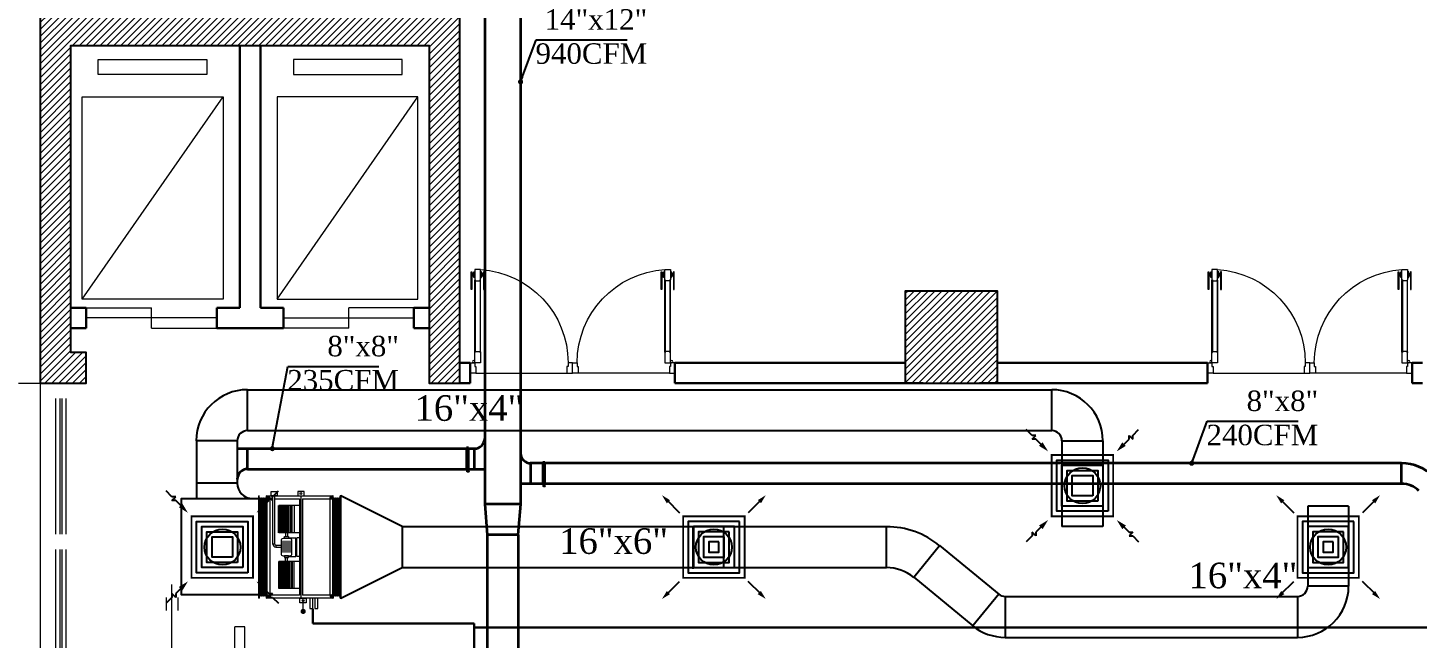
# Model space of a CAD drawing. Extents: x 847 to 949, y 444 to 823.
# Drawn here: x 857.43 to 871, y 803.69 to 809.66 of the extents above; entities that cross this region are included whole.
import ezdxf

# ---------------------------------------------------------------- set-up
doc = ezdxf.new("R2010")
doc.units = 0
doc.header["$MEASUREMENT"] = 0
doc.linetypes.add('CENTERX2', pattern=[4, 2.5, -0.5, 0.5, -0.5])
doc.linetypes.add('DASHDOT', pattern=[25.4, 12.7, -6.35, 0, -6.35])
doc.layers.get('0').update_dxf_attribs({"linetype": 'CONTINUOUS', "lineweight": 30})
for name, color, linetype in [('01_AC-EQUIP', 206, 'CONTINUOUS'), ('03_AC-S.DUCT', 5, 'CONTINUOUS'), ('04_AC-R.DUCT', 6, 'CONTINUOUS'), ('12-AC-FL.CONN.', 2, 'CONTINUOUS'), ('A.C.VOLUM DAMPER', 2, 'CONTINUOUS'), ('M-DIFUSER', 195, 'CONTINUOUS'), ('M-DUCT-RA', 30, 'CONTINUOUS'), ('M-DUCT-SA', 5, 'CONTINUOUS'), ('M-EQBMNT', 21, 'CONTINUOUS')]:
    doc.layers.add(name, color=color, linetype=linetype)
for name, color, linetype, lineweight in [('04-AC_F.A.DUCT', 4, 'CONTINUOUS', 35), ('AC-TEXT', 15, 'CONTINUOUS', 30), ('AC.REF(S). PIPING', 3, 'CONTINUOUS', 30), ('axis', 1, 'CENTERX2', 5), ('Column', 6, 'CONTINUOUS', 25), ('DOOR', 30, 'CONTINUOUS', 9), ('Elevation', 150, 'CONTINUOUS', 18), ('hatch', 252, 'CONTINUOUS', 9), ('PLAN-ELEV', 2, 'CONTINUOUS', 5), ('PLAN-HAND', 30, 'CONTINUOUS', 5), ('Wall', 5, 'CONTINUOUS', 30), ('WINDOW', 4, 'CONTINUOUS', 5)]:
    doc.layers.add(name, color=color, linetype=linetype, lineweight=lineweight)
doc.styles.add('AC', font='romans.shx', dxfattribs={"height": 0.2})
doc.dimstyles.get("Standard").update_dxf_attribs({"dimtxt": 0.12, "dimasz": 0.05, "dimexe": 0.18, "dimexo": 0.0625, "dimgap": 0.09, "dimtad": 0, "dimtih": 1, "dimtoh": 1, "dimzin": 0, "dimdsep": 46, "dimtxsty": 'Standard', "dimblk": 'DOT', "dimcen": 0.09, "dimadec": 0, "dimazin": 0, "dimtfac": 1, "dimtofl": 0, "dimtmove": 0, "dimatfit": 3, "dimldrblk": 'DOT', "dimfxl": 1, "dimtolj": 1, "dimtzin": 0, "dimarcsym": 0})

# ---------------------------------------------------------------- blocks, each defined once
blk = doc.blocks.new('d2')
at = {"layer": 'DOOR', "color": 251}
for p, q in [((91.315, -77.838), (92.204, -77.838)), ((93.204, -77.838), (92.315, -77.838))]:
    blk.add_line(p, q, dxfattribs=at)
at = {"layer": 'DOOR', "color": 252}
for p, q in [((91.303, -78.043), (91.303, -78.743)), ((91.308, -78.743), (91.308, -78.043)), ((91.355, -78.743), (91.355, -78.043)), ((91.36, -78.043), (91.36, -78.743)), ((93.159, -78.043), (93.159, -78.743)), ((93.164, -78.743), (93.164, -78.043)), ((93.21, -78.743), (93.21, -78.043)), ((93.215, -78.043), (93.215, -78.743))]:
    blk.add_line(p, q, dxfattribs=at)
at = {"layer": 'DOOR', "color": 5}
for points in [[(91.259, -77.838), (91.259, -77.938), (91.304, -77.938), (91.304, -77.9), (91.315, -77.9), (91.315, -77.838)], [(92.259, -77.838), (92.259, -77.938), (92.215, -77.938), (92.215, -77.9), (92.204, -77.9), (92.204, -77.838)], [(92.259, -77.838), (92.259, -77.938), (92.304, -77.938), (92.304, -77.9), (92.315, -77.9), (92.315, -77.838)], [(93.259, -77.838), (93.259, -77.938), (93.215, -77.938), (93.215, -77.9), (93.204, -77.9), (93.204, -77.838)], [(91.308, -78.038), (91.308, -78.049), (91.355, -78.049), (91.355, -78.038), (91.359, -78.038), (91.359, -77.938), (91.359, -77.938), (91.304, -77.938), (91.304, -78.038)], [(93.21, -78.038), (93.21, -78.049), (93.164, -78.049), (93.164, -78.038), (93.159, -78.038), (93.159, -77.938), (93.159, -77.938), (93.215, -77.938), (93.215, -78.038)], [(91.308, -78.749), (91.308, -78.738), (91.355, -78.738), (91.355, -78.749), (91.359, -78.749), (91.359, -78.849), (91.359, -78.849), (91.304, -78.849), (91.304, -78.749)], [(93.21, -78.749), (93.21, -78.738), (93.164, -78.738), (93.164, -78.749), (93.159, -78.749), (93.159, -78.849), (93.159, -78.849), (93.215, -78.849), (93.215, -78.749)]]:
    blk.add_lwpolyline(points, close=True, dxfattribs=at)
for points in [[(91.308, -78.048), (91.308, -78.048, -1), (91.308, -78.038)], [(91.355, -78.048), (91.355, -78.048, 1), (91.355, -78.038)], [(93.164, -78.048), (93.164, -78.048, -1), (93.164, -78.038)], [(93.21, -78.048), (93.21, -78.048, 1), (93.21, -78.038)], [(91.308, -78.738), (91.308, -78.738, 1), (91.308, -78.748)], [(91.355, -78.738), (91.355, -78.738, -1), (91.355, -78.748)], [(93.164, -78.738), (93.164, -78.738, 1), (93.164, -78.748)], [(93.21, -78.738), (93.21, -78.738, -1), (93.21, -78.748)]]:
    blk.add_lwpolyline(points, format="xyb", close=True, dxfattribs=at)
at = {"layer": 'DOOR', "color": 1}
for points in [[(91.275, -78.654), (91.267, -78.654), (91.267, -78.826), (91.275, -78.826)], [(91.388, -78.654), (91.396, -78.654), (91.396, -78.826), (91.388, -78.826)], [(93.131, -78.654), (93.123, -78.654), (93.123, -78.826), (93.131, -78.826)], [(93.243, -78.654), (93.251, -78.654), (93.251, -78.826), (93.243, -78.826)], [(91.287, -78.809), (91.281, -78.809), (91.281, -78.788), (91.287, -78.788)], [(91.376, -78.809), (91.382, -78.809), (91.382, -78.788), (91.376, -78.788)], [(93.143, -78.809), (93.136, -78.809), (93.136, -78.788), (93.143, -78.788)], [(93.231, -78.809), (93.238, -78.809), (93.238, -78.788), (93.231, -78.788)]]:
    blk.add_lwpolyline(points, close=True, dxfattribs=at)
for points in [[(91.275, -78.808, 1), (91.281, -78.808), (91.281, -78.808), (91.281, -78.789), (91.281, -78.789, 1), (91.275, -78.789), (91.275, -78.789)], [(91.388, -78.808, -1), (91.382, -78.808), (91.382, -78.808), (91.382, -78.789), (91.382, -78.789, -1), (91.388, -78.789), (91.388, -78.789)], [(93.131, -78.808, 1), (93.136, -78.808), (93.136, -78.808), (93.136, -78.789), (93.136, -78.789, 1), (93.131, -78.789), (93.131, -78.789)], [(93.243, -78.808, -1), (93.238, -78.808), (93.238, -78.808), (93.238, -78.789), (93.238, -78.789, -1), (93.243, -78.789), (93.243, -78.789)]]:
    blk.add_lwpolyline(points, format="xyb", close=True, dxfattribs=at)
for points in [[(91.293, -78.781), (91.287, -78.781), (91.287, -78.816), (91.293, -78.816)], [(91.304, -78.771), (91.293, -78.771), (91.293, -78.826), (91.304, -78.826)], [(91.37, -78.781), (91.376, -78.781), (91.376, -78.816), (91.37, -78.816)], [(93.148, -78.781), (93.143, -78.781), (93.143, -78.816), (93.148, -78.816)], [(93.215, -78.771), (93.226, -78.771), (93.226, -78.826), (93.215, -78.826)], [(93.226, -78.781), (93.231, -78.781), (93.231, -78.816), (93.226, -78.816)]]:
    blk.add_lwpolyline(points, dxfattribs=at)
at = {"layer": 'DOOR', "color": 5}
for points in [[(91.359, -78.771), (91.37, -78.771), (91.37, -78.826), (91.359, -78.826)], [(93.159, -78.771), (93.148, -78.771), (93.148, -78.826), (93.159, -78.826)]]:
    blk.add_lwpolyline(points, dxfattribs=at)
for centre in [(91.293, -77.949), (93.226, -77.949)]:
    blk.add_circle(centre, 0.0111, dxfattribs=at)
at = {"layer": 'DOOR', "color": 252}
for centre, start, end in [((91.302, -77.938), 273.6023, 0), ((93.217, -77.938), 180, 266.3977)]:
    blk.add_arc(centre, 0.913, start, end, dxfattribs=at)
blk = doc.blocks.new('A$C11ED6BD5')
at = {"layer": 'axis', "color": 0, "ltscale": 0.3}
blk.add_line((-61.363, 12.35), (-57.55, 12.35), dxfattribs=at)
blk = doc.blocks.new('*U39')
at = {"layer": 'M-DIFUSER', "ltscale": 5, "const_width": 18}
blk.add_lwpolyline([(-300, 300), (300, 300), (300, -300), (-300, -300)], close=True, dxfattribs=at)
at = {"layer": 'M-DIFUSER', "color": 21}
for points in [[(250, 250), (-250, 250), (-250, -250), (250, -250)], [(200, 200), (-200, 200), (-200, -200), (200, -200)], [(150, 150), (-150, 150), (-150, -150), (150, -150)], [(100, 100), (-100, 100), (-100, -100), (100, -100)], [(50, 50), (-50, 50), (-50, -50), (50, -50)]]:
    blk.add_lwpolyline(points, close=True, dxfattribs=at)
at = {"layer": 'M-DUCT-SA', "color": 5, "extrusion": (0, 0, -1)}
for p, q in [((-461, 461), (-335, 335)), ((461, 461), (335, 335)), ((-461, -461), (-335, -335)), ((461, -461), (335, -335))]:
    blk.add_line(p, q, dxfattribs=at)
for points in [[(460, 428), (429, 459), (507, 507)], [(-460, 428), (-429, 459), (-507, 507)], [(428, -460), (459, -429), (507, -507)], [(-428, -460), (-459, -429), (-507, -507)]]:
    blk.add_solid(points, dxfattribs=at)
blk = doc.blocks.new('*U38')
at = {"layer": 'M-DIFUSER', "ltscale": 5, "const_width": 18}
blk.add_lwpolyline([(-300, 300), (300, 300), (300, -300), (-300, -300)], close=True, dxfattribs=at)
at = {"layer": 'M-DIFUSER', "color": 21}
for points in [[(250, 250), (-250, 250), (-250, -250), (250, -250)], [(200, 200), (-200, 200), (-200, -200), (200, -200)], [(150, 150), (-150, 150), (-150, -150), (150, -150)], [(100, 100), (-100, 100), (-100, -100), (100, -100)]]:
    blk.add_lwpolyline(points, close=True, dxfattribs=at)
at = {"layer": 'M-DUCT-RA', "color": 30}
for p, q in [((-491, 491), (-549, 549)), ((491, 491), (549, 549)), ((-491, 455), (-491, 491)), ((-455, 491), (-491, 455)), ((-455, 455), (-455, 491)), ((-406, 406), (-455, 455)), ((406, 406), (455, 455)), ((455, 491), (491, 491)), ((491, 455), (455, 491)), ((455, 455), (491, 455)), ((-406, -406), (-455, -455)), ((406, -406), (455, -455)), ((-491, -491), (-549, -549)), ((-491, -455), (-455, -491)), ((-455, -455), (-491, -455)), ((-455, -491), (-491, -491)), ((455, -491), (491, -455)), ((455, -455), (455, -491)), ((491, -455), (491, -491)), ((491, -491), (549, -549))]:
    blk.add_line(p, q, dxfattribs=at)
for points in [[(-389, 424), (-424, 389), (-335, 335)], [(424, 389), (389, 424), (335, 335)], [(-424, -389), (-389, -424), (-335, -335)], [(389, -424), (424, -389), (335, -335)]]:
    blk.add_solid(points, dxfattribs=at)
blk = doc.blocks.new('A$C56630B5C')
at = {"layer": '01_AC-EQUIP', "color": 2, "lineweight": 20}
for p, q in [((0.153, 0.799), (1.153, 0.799)), ((0.153, 0.799), (0.153, 0.796)), ((1.124, 0.796), (0.153, 0.796)), ((0.153, 0.726), (1.153, 0.726)), ((0.153, 0.726), (0.153, 0.723)), ((1.153, 0.723), (0.153, 0.723)), ((0.162, 0.796), (1.153, 0.796)), ((0.162, 0.726), (1.153, 0.726)), ((0.172, 0.793), (0.182, 0.796)), ((0.172, 0.793), (0.182, 0.789)), ((0.172, 0.786), (0.182, 0.789)), ((0.172, 0.786), (0.182, 0.783)), ((0.172, 0.78), (0.182, 0.783)), ((0.172, 0.78), (0.182, 0.777)), ((0.172, 0.774), (0.182, 0.777)), ((0.172, 0.774), (0.182, 0.77)), ((0.172, 0.767), (0.182, 0.77)), ((0.172, 0.767), (0.182, 0.764)), ((0.172, 0.761), (0.182, 0.764)), ((0.172, 0.761), (0.182, 0.758)), ((0.172, 0.755), (0.182, 0.758)), ((0.172, 0.755), (0.182, 0.751)), ((0.172, 0.748), (0.182, 0.751)), ((0.172, 0.748), (0.182, 0.745)), ((0.172, 0.742), (0.182, 0.745)), ((0.172, 0.742), (0.182, 0.739)), ((0.172, 0.736), (0.182, 0.739)), ((0.172, 0.736), (0.182, 0.732)), ((0.172, 0.729), (0.182, 0.732)), ((0.172, 0.729), (0.182, 0.726)), ((0.182, 0.789), (1.124, 0.789)), ((0.182, 0.783), (1.124, 0.783)), ((0.182, 0.777), (1.124, 0.777)), ((0.182, 0.77), (1.124, 0.77)), ((0.182, 0.764), (1.124, 0.764)), ((0.182, 0.758), (1.124, 0.758)), ((0.182, 0.751), (1.124, 0.751)), ((0.182, 0.745), (1.124, 0.745)), ((0.182, 0.739), (1.124, 0.739)), ((0.182, 0.732), (1.124, 0.732)), ((1.134, 0.793), (1.124, 0.796)), ((1.134, 0.793), (1.124, 0.789)), ((1.134, 0.786), (1.124, 0.789)), ((1.134, 0.786), (1.124, 0.783)), ((1.134, 0.78), (1.124, 0.783)), ((1.134, 0.78), (1.124, 0.777)), ((1.134, 0.774), (1.124, 0.777)), ((1.134, 0.774), (1.124, 0.77)), ((1.134, 0.767), (1.124, 0.77)), ((1.134, 0.767), (1.124, 0.764)), ((1.134, 0.761), (1.124, 0.764)), ((1.134, 0.761), (1.124, 0.758)), ((1.134, 0.755), (1.124, 0.758)), ((1.134, 0.755), (1.124, 0.751)), ((1.134, 0.748), (1.124, 0.751)), ((1.134, 0.748), (1.124, 0.745)), ((1.134, 0.742), (1.124, 0.745)), ((1.134, 0.742), (1.124, 0.739)), ((1.134, 0.736), (1.124, 0.739)), ((1.134, 0.736), (1.124, 0.732)), ((1.134, 0.729), (1.124, 0.732)), ((1.134, 0.729), (1.124, 0.726)), ((1.153, 0.796), (1.153, 0.799)), ((1.153, 0.723), (1.153, 0.726)), ((0.153, 0.077), (1.153, 0.077)), ((0.153, 0.077), (0.153, 0.073)), ((1.124, 0.073), (0.153, 0.073)), ((0.153, 0.004), (1.153, 0.004)), ((0.153, 0.004), (0.153, 0)), ((0.162, 0.073), (1.153, 0.073)), ((0.162, 0.004), (1.153, 0.004)), ((0.172, 0.07), (0.182, 0.073)), ((0.172, 0.07), (0.182, 0.067)), ((0.172, 0.064), (0.182, 0.067)), ((0.172, 0.064), (0.182, 0.06)), ((0.172, 0.057), (0.182, 0.06)), ((0.172, 0.057), (0.182, 0.054)), ((0.172, 0.051), (0.182, 0.054)), ((0.172, 0.051), (0.182, 0.048)), ((0.172, 0.045), (0.182, 0.048)), ((0.172, 0.045), (0.182, 0.041)), ((0.172, 0.038), (0.182, 0.041)), ((0.172, 0.038), (0.182, 0.035)), ((0.172, 0.032), (0.182, 0.035)), ((0.172, 0.032), (0.182, 0.029)), ((0.172, 0.026), (0.182, 0.029)), ((0.172, 0.026), (0.182, 0.023)), ((0.172, 0.019), (0.182, 0.023)), ((0.172, 0.019), (0.182, 0.016)), ((0.172, 0.013), (0.182, 0.016)), ((0.172, 0.013), (0.182, 0.01)), ((0.172, 0.007), (0.182, 0.01)), ((0.172, 0.007), (0.182, 0.004)), ((0.182, 0.067), (1.124, 0.067)), ((0.182, 0.06), (1.124, 0.06)), ((0.182, 0.054), (1.124, 0.054)), ((0.182, 0.048), (1.124, 0.048)), ((0.182, 0.041), (1.124, 0.041)), ((0.182, 0.035), (1.124, 0.035)), ((0.182, 0.029), (1.124, 0.029)), ((0.182, 0.023), (1.124, 0.023)), ((0.182, 0.016), (1.124, 0.016)), ((0.182, 0.01), (1.124, 0.01)), ((1.134, 0.07), (1.124, 0.073)), ((1.134, 0.07), (1.124, 0.067)), ((1.134, 0.064), (1.124, 0.067)), ((1.134, 0.064), (1.124, 0.06)), ((1.134, 0.057), (1.124, 0.06)), ((1.134, 0.057), (1.124, 0.054)), ((1.134, 0.051), (1.124, 0.054)), ((1.134, 0.051), (1.124, 0.048)), ((1.134, 0.045), (1.124, 0.048)), ((1.134, 0.045), (1.124, 0.041)), ((1.134, 0.038), (1.124, 0.041)), ((1.134, 0.038), (1.124, 0.035)), ((1.134, 0.032), (1.124, 0.035)), ((1.134, 0.032), (1.124, 0.029)), ((1.134, 0.026), (1.124, 0.029)), ((1.134, 0.026), (1.124, 0.023)), ((1.134, 0.019), (1.124, 0.023)), ((1.134, 0.019), (1.124, 0.016)), ((1.134, 0.013), (1.124, 0.016)), ((1.134, 0.013), (1.124, 0.01)), ((1.134, 0.007), (1.124, 0.01)), ((1.134, 0.007), (1.124, 0.004)), ((1.153, 0.073), (1.153, 0.077)), ((1.153, 0), (1.153, 0.004)), ((1.153, 0), (0.153, 0))]:
    blk.add_line(p, q, dxfattribs=at)
at = {"layer": '01_AC-EQUIP', "color": 1, "lineweight": 20}
for p, q in [((0.153, 0.723), (1.153, 0.723)), ((0.154, 0.709), (0.188, 0.709)), ((0.172, 0.72), (0.172, 0.698)), ((1.123, 0.693), (0.183, 0.693)), ((1.153, 0.709), (1.119, 0.709)), ((1.135, 0.72), (1.135, 0.698)), ((0.248, 0.403), (0.248, 0.604)), ((0.513, 0.604), (0.248, 0.604)), ((0.513, 0.603), (0.248, 0.603)), ((0.513, 0.601), (0.248, 0.601)), ((0.513, 0.6), (0.248, 0.6)), ((0.513, 0.597), (0.248, 0.597)), ((0.513, 0.595), (0.248, 0.595)), ((0.513, 0.592), (0.248, 0.592)), ((0.513, 0.589), (0.248, 0.589)), ((0.513, 0.586), (0.248, 0.586)), ((0.513, 0.581), (0.248, 0.581)), ((0.513, 0.575), (0.248, 0.575)), ((0.513, 0.569), (0.248, 0.569)), ((0.513, 0.562), (0.248, 0.562)), ((0.513, 0.555), (0.248, 0.555)), ((0.513, 0.547), (0.248, 0.547)), ((0.513, 0.403), (0.513, 0.604)), ((0.714, 0.566), (0.599, 0.566)), ((0.714, 0.546), (0.599, 0.546)), ((0.653, 0.634), (0.653, 0.583)), ((0.672, 0.634), (0.653, 0.634)), ((0.672, 0.634), (0.672, 0.583)), ((0.682, 0.663), (1.153, 0.663)), ((0.682, 0.644), (0.682, 0.663)), ((0.682, 0.644), (1.153, 0.644)), ((0.792, 0.403), (0.792, 0.604)), ((0.792, 0.604), (1.058, 0.604)), ((0.792, 0.603), (1.058, 0.603)), ((0.792, 0.601), (1.058, 0.601)), ((0.792, 0.6), (1.058, 0.6)), ((0.792, 0.597), (1.058, 0.597)), ((0.792, 0.595), (1.058, 0.595)), ((0.792, 0.592), (1.058, 0.592)), ((0.792, 0.589), (1.058, 0.589)), ((0.792, 0.586), (1.058, 0.586)), ((0.792, 0.581), (1.058, 0.581)), ((0.792, 0.575), (1.058, 0.575)), ((0.792, 0.569), (1.058, 0.569)), ((0.792, 0.562), (1.058, 0.562)), ((0.792, 0.555), (1.058, 0.555)), ((0.792, 0.547), (1.058, 0.547)), ((1.058, 0.403), (1.058, 0.604)), ((0.513, 0.542), (0.248, 0.542)), ((0.513, 0.536), (0.248, 0.536)), ((0.513, 0.528), (0.248, 0.528)), ((0.513, 0.521), (0.248, 0.521)), ((0.513, 0.514), (0.248, 0.514)), ((0.513, 0.502), (0.248, 0.502)), ((0.513, 0.487), (0.248, 0.487)), ((0.513, 0.473), (0.248, 0.473)), ((0.248, 0.454), (0.513, 0.454)), ((0.513, 0.539), (0.551, 0.539)), ((0.513, 0.52), (0.551, 0.52)), ((0.56, 0.511), (0.56, 0.438)), ((0.56, 0.438), (0.745, 0.438)), ((0.56, 0.427), (0.745, 0.427)), ((0.56, 0.403), (0.56, 0.427)), ((0.714, 0.527), (0.599, 0.527)), ((0.714, 0.508), (0.599, 0.508)), ((0.714, 0.488), (0.599, 0.488)), ((0.745, 0.511), (0.745, 0.438)), ((0.745, 0.403), (0.745, 0.427)), ((0.792, 0.539), (0.755, 0.539)), ((0.792, 0.52), (0.755, 0.52)), ((0.792, 0.542), (1.058, 0.542)), ((0.792, 0.536), (1.058, 0.536)), ((0.792, 0.528), (1.058, 0.528)), ((0.792, 0.521), (1.058, 0.521)), ((0.792, 0.514), (1.058, 0.514)), ((0.792, 0.502), (1.058, 0.502)), ((0.792, 0.487), (1.058, 0.487)), ((0.792, 0.473), (1.058, 0.473)), ((1.058, 0.454), (0.792, 0.454)), ((1.153, 0.388), (0.153, 0.388)), ((1.123, 0.373), (0.183, 0.373)), ((1.153, 0.077), (0.153, 0.077)), ((0.154, 0.094), (0.188, 0.094)), ((0.187, 0.092), (0.156, 0.092)), ((0.171, 0.102), (0.171, 0.082)), ((0.172, 0.083), (0.172, 0.105)), ((1.123, 0.107), (0.183, 0.107)), ((1.153, 0.094), (1.119, 0.094)), ((1.135, 0.083), (1.135, 0.105))]:
    blk.add_line(p, q, dxfattribs=at)
at = {"layer": '01_AC-EQUIP', "color": 1, "linetype": 'DASHDOT', "lineweight": 20}
for p, q in [((0.513, 0.547), (0.248, 0.547)), ((0.792, 0.547), (1.058, 0.547))]:
    blk.add_line(p, q, dxfattribs=at)
at = {"layer": '01_AC-EQUIP', "color": 4, "lineweight": 20}
blk.add_line((0.025, 0.367), (0.131, 0.367), dxfattribs=at)
at = {"layer": '01_AC-EQUIP', "color": 1, "lineweight": 20}
for points in [[(0.153, 0.077), (0.153, 0.723)], [(1.123, 0.403), (0.183, 0.403), (0.183, 0.693)], [(1.123, 0.693), (1.123, 0.663)], [(1.153, 0.726), (1.153, 0.077)], [(1.123, 0.644), (1.123, 0.403)], [(0.183, 0.107), (0.183, 0.373)], [(1.123, 0.373), (1.123, 0.107)]]:
    blk.add_lwpolyline(points, dxfattribs=at)
for points in [[(1.197, 0.62), (1.153, 0.62), (1.153, 0.68), (1.197, 0.68)], [(0.569, 0.548), (0.551, 0.548), (0.551, 0.511), (0.569, 0.511)], [(0.736, 0.548), (0.755, 0.548), (0.755, 0.511), (0.736, 0.511)], [(1.197, 0.418), (1.153, 0.418), (1.153, 0.358), (1.197, 0.358)], [(0.109, 0.398), (0.153, 0.398), (0.153, 0.338), (0.109, 0.338)]]:
    blk.add_lwpolyline(points, close=True, dxfattribs=at)
blk.add_lwpolyline([(0.717, 0.583), (0.589, 0.583, 0.414214), (0.569, 0.563), (0.569, 0.496, 0.414214), (0.589, 0.476), (0.717, 0.476, 0.414214), (0.736, 0.496), (0.736, 0.563, 0.414214)], format="xyb", close=True, dxfattribs=at)
at = {"layer": '01_AC-EQUIP', "color": 4, "lineweight": 20, "const_width": 0.0252}
blk.add_lwpolyline([(0.027, 0.354, 1), (0.022, 0.379, 1)], format="xyb", close=True, dxfattribs=at)
at = {"layer": '01_AC-EQUIP', "color": 5, "lineweight": 20}
blk.add_lwpolyline([(0.153, 0.273), (0.153, 0.303), (0.053, 0.303), (0.053, 0.273)], close=True, dxfattribs=at)
at = {"layer": '01_AC-EQUIP', "color": 6, "lineweight": 20}
blk.add_lwpolyline([(0.153, 0.224), (0.153, 0.254), (0.053, 0.254), (0.053, 0.224)], close=True, dxfattribs=at)
at = {"layer": '01_AC-EQUIP', "color": 1, "lineweight": 20}
for centre in [(0.131, 0.367), (1.176, 0.388)]:
    blk.add_circle(centre, 0.00932, dxfattribs=at)
for radius in [0.0291, 0.0097]:
    blk.add_arc((0.682, 0.634), radius, 90.0006, 180.0006, dxfattribs=at)
for centre, major_axis, start_param, end_param in [((0.172, 0.709), (0.0136, 0), -1.570796, 4.712389), ((0.172, 0.709), (0.00775, 0), 3.141593, 9.424778), ((1.135, 0.094), (-0.0136, 0), -1.570796, 4.712389), ((1.135, 0.094), (-0.00775, 0), 3.141593, 9.424778)]:
    blk.add_ellipse(centre, major_axis=major_axis, ratio=0.646018, start_param=start_param, end_param=end_param, dxfattribs=at)
at = {"layer": '01_AC-EQUIP', "color": 1, "lineweight": 20, "extrusion": (0, 0, -1)}
for centre, major_axis, start_param, end_param in [((1.135, 0.709), (-0.0136, 0), -1.570796, 4.712389), ((1.135, 0.709), (-0.00775, 0), 3.141593, 9.424778), ((0.172, 0.094), (0.0136, 0), -1.570796, 4.712389), ((0.171, 0.092), (-0.0124, 0), -1.570796, 4.712389), ((0.172, 0.094), (0.00775, 0), 3.141593, 9.424778), ((0.171, 0.092), (-0.00705, 0), 3.141593, 9.424778)]:
    blk.add_ellipse(centre, major_axis=major_axis, ratio=0.646018, start_param=start_param, end_param=end_param, dxfattribs=at)
at = {"layer": 'M-EQBMNT', "color": 21, "linetype": 'ByBlock', "ltscale": 1.5}
for p, q in [((0.513, 0.604), (0.248, 0.604)), ((0.792, 0.604), (1.058, 0.604))]:
    blk.add_line(p, q, dxfattribs=at)
blk = doc.blocks.new('_Dot')
at = {"color": 0, "linetype": 'ByBlock', "lineweight": -2}
blk.add_line((-0.5, 0), (-1, 0), dxfattribs=at)
at = {"color": 0, "linetype": 'ByBlock', "const_width": 0.5}
blk.add_lwpolyline([(-0.25, 0, 1), (0.25, 0, 1)], format="xyb", close=True, dxfattribs=at)
blk = doc.blocks.new('A$C180A56EA')
at = {"layer": 'A.C.VOLUM DAMPER'}
h = blk.add_hatch(dxfattribs=at)
h.set_pattern_fill('ANSI31', color=256, scale=0.001, style=0)
h.set_pattern_definition([(45, (129.5106855, -230.48025158), (-8.838834765e-05, 8.838834765e-05), [])])
h.paths.add_polyline_path([(0.046, 0.004), (0.046, 0.006), (0.04, 0.006), (0.04, -0.003), (0.046, -0.003), (0.046, 0), (0.06, 0), (0.06, 0.013), (0.057, 0.013), (0.057, 0.004)])
for p, q in [((-0.124, 0.003), (-0.116, 0.003)), ((-0.116, 0), (-0.119, 0.003)), ((-0.119, 0), (-0.116, 0.002)), ((-0.116, 0.002), (-0.118, 0.003)), ((-0.116, 0.003), (-0.117, 0.003)), ((-0.117, 0), (-0.116, 0.001)), ((-0.116, 0), (-0.11, 0.006)), ((-0.116, 0.001), (-0.112, 0.006)), ((-0.11, 0), (-0.116, 0.006)), ((-0.116, 0.002), (-0.113, 0.006)), ((-0.116, -0.003), (-0.116, 0.006)), ((-0.116, 0.003), (-0.114, 0.006)), ((-0.116, 0.006), (-0.11, 0.006)), ((-0.116, 0.006), (-0.116, 0.006)), ((-0.116, 0.005), (-0.115, 0.006)), ((-0.116, -0.001), (-0.11, 0.005)), ((-0.11, -0.001), (-0.116, 0.005)), ((-0.116, -0.002), (-0.11, 0.004)), ((-0.11, -0.003), (-0.116, 0.004)), ((-0.116, -0.003), (-0.11, 0.003)), ((-0.111, -0.003), (-0.116, 0.003)), ((-0.112, -0.003), (-0.116, 0.002)), ((-0.113, -0.003), (-0.116, 0)), ((-0.116, 0), (-0.116, 0)), ((-0.11, 0.001), (-0.115, 0.006)), ((-0.11, 0.002), (-0.114, 0.006)), ((-0.114, -0.003), (-0.11, 0.002)), ((-0.11, 0.003), (-0.113, 0.006)), ((-0.113, 0.002), (0.04, 0.002)), ((-0.113, -0.003), (-0.11, 0.001)), ((-0.11, 0.004), (-0.112, 0.006)), ((0.04, 0.012), (-0.11, 0.012)), ((-0.11, 0.005), (-0.11, 0.006)), ((-0.088, 0.011), (-0.099, -0.007)), ((-0.077, 0.011), (-0.066, -0.007)), ((-0.04, 0.011), (-0.051, -0.007)), ((-0.028, 0.011), (-0.017, -0.007)), ((0.006, 0.011), (-0.006, -0.007)), ((0.017, 0.011), (0.029, -0.007)), ((0.046, 0.006), (0.04, 0.006)), ((0.04, 0.006), (0.04, -0.003)), ((0.046, 0.004), (0.046, 0.006)), ((0.057, 0.004), (0.046, 0.004)), ((0.06, 0.013), (0.057, 0.013)), ((0.057, 0.013), (0.057, 0.004)), ((0.06, 0.013), (0.06, 0)), ((-0.124, 0), (-0.116, 0)), ((-0.114, -0.003), (-0.116, -0.001)), ((-0.115, -0.003), (-0.116, -0.002)), ((-0.11, -0.003), (-0.116, -0.003)), ((-0.112, -0.003), (-0.11, 0)), ((-0.111, -0.003), (-0.11, -0.001)), ((-0.11, -0.003), (-0.11, -0.002)), ((-0.11, -0.008), (0.04, -0.008)), ((0.04, -0.003), (0.046, -0.003)), ((0.06, 0), (0.046, 0)), ((0.046, -0.003), (0.046, 0))]:
    blk.add_line(p, q, dxfattribs=at)
at = {"layer": 'A.C.VOLUM DAMPER', "extrusion": (0, 0, -1)}
for centre, major_axis, start_param, end_param in [((-0.094, 0.002), (0.00135, 0.00135), 3.926991, 7.068583), ((-0.094, 0.002), (-0.00135, 0.00135), 2.356195, 5.497787), ((-0.071, 0.002), (0.00135, 0.00135), 3.926991, 7.068583), ((-0.071, 0.002), (-0.00135, 0.00135), 2.356195, 5.497787), ((-0.046, 0.002), (0.00135, 0.00135), 3.926991, 7.068583), ((-0.046, 0.002), (-0.00135, 0.00135), 2.356195, 5.497787), ((-0.023, 0.002), (0.00135, 0.00135), 3.926991, 7.068583), ((-0.023, 0.002), (-0.00135, 0.00135), 2.356194, 5.497787), ((0, 0.002), (0.00135, 0.00135), 3.926991, 7.068583), ((0, 0.002), (0.00135, 0.00135), 0.785398, 3.926991), ((0.023, 0.002), (0.00135, 0.00135), 3.926991, 7.068583), ((0.023, 0.002), (-0.00135, 0.00135), 2.356195, 5.497787)]:
    blk.add_ellipse(centre, major_axis=major_axis, ratio=1, start_param=start_param, end_param=end_param, dxfattribs=at)

msp = doc.modelspace()

# ---------------------------------------------------------------- hatches: boundary and pattern name
at = {"layer": 'hatch'}
h = msp.add_hatch(dxfattribs=at)
h.set_pattern_fill('ANSI31', color=252, scale=0.015, style=0)
h.set_pattern_definition([(45, (1093.610115, 478.66157), (-0.0336759605, 0.0336759605), [])])
h.paths.add_polyline_path([(857.553, 806.184), (858.003, 806.184), (858.003, 806.484), (857.853, 806.484), (857.853, 809.484), (861.353, 809.484), (861.353, 806.184), (861.653, 806.184), (861.653, 809.784), (857.553, 809.784)])
h = msp.add_hatch(dxfattribs=at)
h.set_pattern_fill('ANSI31', color=252, scale=0.015, style=0)
h.set_pattern_definition([(45, (1093.435115, 483.96157), (-0.0336759605, 0.0336759605), [])])
h.paths.add_polyline_path([(866.003, 806.184), (866.903, 806.184), (866.903, 807.084), (866.003, 807.084)])

# ---------------------------------------------------------------- linework, layer by layer
at = {"layer": '03_AC-S.DUCT'}
for p, q in [((861.088, 804.783), (860.488, 805.083)), ((869.933, 804.983, 0.006), (869.933, 804.201, 0.037)), ((870.333, 804.983), (869.933, 804.983)), ((870.333, 804.983, 0.005), (870.333, 804.201, 0.037)), ((860.488, 804.383), (860.488, 804.783)), ((861.088, 804.783), (865.819, 804.783)), ((861.088, 804.783), (861.088, 804.383)), ((863.926, 804.783), (863.926, 804.371)), ((864.226, 804.783), (864.226, 804.383)), ((865.819, 804.383, -0.008), (865.819, 804.783)), ((866.085, 804.288, -0.008), (866.338, 804.597, -0.008)), ((866.338, 804.597, -0.008), (866.915, 804.124, -0.008)), ((860.488, 804.083), (861.088, 804.383)), ((861.088, 804.383), (865.819, 804.383)), ((866.085, 804.288, -0.008), (866.661, 803.815, -0.008)), ((866.915, 804.124, -0.008), (866.661, 803.815, -0.008)), ((870.333, 804.201, 0.037), (869.933, 804.201, 0.037)), ((866.978, 804.101, -0.01), (869.833, 804.101, 0.056)), ((866.978, 804.101, -0.009), (866.978, 803.701, -0.003)), ((869.833, 804.101, 0.037), (869.833, 803.701, 0.037)), ((866.978, 803.701, -0.003), (869.833, 803.701, 0.025))]:
    msp.add_line(p, q, dxfattribs=at)
for centre, radius, start, end in [((865.819, 803.963, -0.008), 0.819, 50.6379, 90), ((865.819, 803.963, -0.008), 0.419, 50.6379, 90), ((866.978, 804.201, -0.008), 0.0997, 230.6379, 270.016), ((869.833, 804.201, 0.037), 0.1, 270, 360), ((869.833, 804.201, 0.037), 0.5, 270, 360), ((866.978, 804.201, -0.011), 0.5, 230.6379, 269.9755)]:
    msp.add_arc(centre, radius, start, end, dxfattribs=at)
at = {"layer": '04-AC_F.A.DUCT'}
for p, q in [((861.895, 809.961, -0.002), (861.895, 805.002, -0.002)), ((862.245, 809.961, -0.002), (862.245, 805.002, -0.002)), ((859.477, 805.545), (861.795, 805.545, -0.002)), ((859.577, 805.345, 0), (859.577, 805.545, 0)), ((861.795, 805.346, -0.002), (861.795, 805.545, -0.002)), ((859.577, 805.345, 0), (861.895, 805.345, -0.002)), ((870.85, 805.402, -0.001), (862.339, 805.402, -0.002)), ((862.345, 805.202, -0.002), (862.345, 805.402, -0.002)), ((870.85, 805.202, -0.001), (870.85, 805.402, -0.001)), ((870.85, 805.202, -0.001), (862.245, 805.202, -0.002)), ((862.245, 805.002, 0.098), (861.895, 805.002, -0.002)), ((861.895, 805.002, -0.002), (861.92, 804.702, 0.005)), ((862.245, 805.002, -0.002), (862.218, 804.702, 0.09)), ((862.22, 804.702, 0.091), (861.92, 804.702, 0.005)), ((861.92, 804.702, 0.048), (861.92, 798.124, -0.002)), ((862.22, 804.702, 0.048), (862.22, 798.124, -0.002))]:
    msp.add_line(p, q, dxfattribs=at)
at = {"layer": '04-AC_F.A.DUCT', "extrusion": (0.000962599, 0, 1)}
msp.add_arc((861.794, 805.645, 0.827), 0.1, 269.9959, 0, dxfattribs=at)
at = {"layer": '04-AC_F.A.DUCT', "extrusion": (-0.000962599, 0, 1)}
msp.add_arc((862.344, 805.502, -0.832), 0.1, 180, 270.0041, dxfattribs=at)
at = {"layer": '04-AC_F.A.DUCT', "extrusion": (0.001007, 0, 0.999999)}
msp.add_arc((859.577, 805.245, 0.866), 0.1, 90.0043, 180, dxfattribs=at)
at = {"layer": '04-AC_F.A.DUCT'}
for radius in [0.441, 0.241]:
    msp.add_arc((870.85, 804.961, -0.001), radius, 45, 90, dxfattribs=at)
at = {"layer": '04_AC-R.DUCT'}
for p, q in [((859.577, 806.121), (867.433, 806.121)), ((859.577, 805.721), (859.577, 806.121)), ((867.433, 805.721), (867.433, 806.121)), ((859.477, 805.621), (859.077, 805.621)), ((859.079, 805.624), (859.079, 805.057)), ((859.477, 805.624), (859.477, 805.207)), ((859.577, 805.721), (867.433, 805.721)), ((867.533, 805.621), (867.533, 804.783)), ((867.533, 805.621), (867.933, 805.621)), ((867.933, 805.621), (867.933, 804.783)), ((859.477, 805.207), (859.077, 805.207)), ((867.933, 804.783), (867.533, 804.783))]:
    msp.add_line(p, q, dxfattribs=at)
msp.add_lwpolyline([(859.689, 805.057), (859.689, 804.117), (858.932, 804.117), (858.932, 805.057)], close=True, dxfattribs=at)
for centre, radius, start, end in [((859.577, 805.621), 0.5, 90, 180), ((867.433, 805.621), 0.5, 0, 90), ((859.577, 805.621), 0.1, 90, 180), ((867.433, 805.621), 0.1, 0, 90), ((859.627, 805.207), 0.15, 180, 270)]:
    msp.add_arc(centre, radius, start, end, dxfattribs=at)
at = {"layer": '12-AC-FL.CONN.', "color": 2}
for centre in [(867.733, 805.183), (859.333, 804.583), (864.133, 804.583), (870.133, 804.583)]:
    msp.add_circle(centre, 0.175, dxfattribs=at)
at = {"layer": 'AC.REF(S). PIPING'}
for p, q in [((860.215, 803.979), (860.215, 803.835)), ((860.215, 803.835), (861.793, 803.835)), ((861.793, 803.835), (861.793, 796.514)), ((874.503, 803.796), (861.793, 803.796))]:
    msp.add_line(p, q, dxfattribs=at)
at = {"layer": 'Column', "color": 252}
msp.add_lwpolyline([(857.553, 806.184), (858.003, 806.184), (858.003, 806.484), (857.853, 806.484), (857.853, 809.484), (861.353, 809.484), (861.353, 806.184), (861.653, 806.184), (861.653, 809.784), (857.553, 809.784), (857.553, 806.184)], dxfattribs=at)
msp.add_lwpolyline([(866.003, 806.184), (866.903, 806.184), (866.903, 807.084), (866.003, 807.084)], close=True, dxfattribs=at)
at = {"layer": 'Elevation', "color": 252}
msp.add_line((857.553, 806.184), (857.553, 793.834), dxfattribs=at)
at = {"layer": 'hatch', "color": 252, "linetype": 'Continuous'}
for p, q in [((858.003, 806.922), (858.641, 806.922)), ((859.278, 806.822), (858.003, 806.822)), ((858.641, 806.722), (858.641, 806.922)), ((859.928, 806.822), (861.203, 806.822)), ((861.203, 806.922), (860.566, 806.922)), ((860.566, 806.722), (860.566, 806.922)), ((858.641, 806.722), (859.278, 806.722)), ((860.566, 806.722), (859.928, 806.722))]:
    msp.add_line(p, q, dxfattribs=at)
at = {"layer": 'PLAN-ELEV', "color": 252}
for p, q in [((857.964, 807.006), (859.34, 808.982)), ((859.867, 807.006), (861.242, 808.982)), ((858.84, 799.444), (858.84, 804.217)), ((858.784, 804.092), (858.784, 803.962)), ((858.897, 804.092), (858.897, 803.962))]:
    msp.add_line(p, q, dxfattribs=at)
for points in [[(858.118, 809.348), (859.18, 809.348), (859.18, 809.202), (858.118, 809.202)], [(861.088, 809.348), (860.026, 809.348), (860.026, 809.202), (861.088, 809.202)]]:
    msp.add_lwpolyline(points, close=True, dxfattribs=at)
for points in [[(859.115, 807.006), (857.964, 807.006), (857.964, 808.982), (859.34, 808.982), (859.34, 807.006), (859.115, 807.006)], [(860.091, 807.006), (861.242, 807.006), (861.242, 808.982), (859.867, 808.982), (859.867, 807.006), (860.091, 807.006)]]:
    msp.add_lwpolyline(points, dxfattribs=at)
at = {"layer": 'PLAN-HAND', "color": 252}
for p, q in [((859.453, 800.064), (859.453, 803.805)), ((859.553, 803.805), (859.453, 803.805)), ((859.553, 800.164), (859.553, 803.805))]:
    msp.add_line(p, q, dxfattribs=at)
at = {"layer": 'Wall', "color": 252}
for p, q in [((859.503, 806.922), (859.503, 809.477)), ((859.703, 806.922), (859.703, 809.477)), ((858.003, 806.922), (857.853, 806.922)), ((858.003, 806.922), (858.003, 806.722)), ((858.003, 806.922), (858.003, 806.722)), ((858.003, 806.922), (858.003, 806.722)), ((859.278, 806.922), (859.278, 806.722)), ((859.503, 806.922), (859.278, 806.922)), ((859.928, 806.922), (859.703, 806.922)), ((859.928, 806.922), (859.928, 806.722)), ((861.203, 806.922), (861.353, 806.922)), ((861.203, 806.922), (861.203, 806.722)), ((861.203, 806.922), (861.203, 806.722)), ((861.203, 806.922), (861.203, 806.722)), ((858.003, 806.722), (857.853, 806.722)), ((858.003, 806.722), (857.853, 806.722)), ((858.003, 806.722), (857.853, 806.722)), ((859.928, 806.722), (859.278, 806.722)), ((861.203, 806.722), (861.353, 806.722)), ((861.203, 806.722), (861.353, 806.722)), ((861.203, 806.722), (861.353, 806.722))]:
    msp.add_line(p, q, dxfattribs=at)
at = {"layer": 'Wall', "color": 252, "linetype": 'Continuous'}
for p, q in [((861.753, 806.384), (861.653, 806.384)), ((861.753, 806.384), (861.753, 806.184)), ((866.003, 806.384), (863.753, 806.384)), ((863.753, 806.384), (863.753, 806.184)), ((866.903, 806.384), (868.953, 806.384)), ((868.953, 806.384), (868.953, 806.184)), ((870.953, 806.384), (871.053, 806.384)), ((870.953, 806.384), (870.953, 806.184)), ((861.753, 806.184), (861.653, 806.184)), ((866.178, 806.184), (863.753, 806.184)), ((866.728, 806.184), (868.953, 806.184)), ((870.953, 806.184), (871.053, 806.184))]:
    msp.add_line(p, q, dxfattribs=at)
at = {"layer": 'WINDOW', "color": 252, "linetype": 'Continuous'}
for p, q in [((857.703, 806.034), (857.703, 804.709)), ((857.743, 806.034), (857.743, 804.709)), ((857.763, 806.034), (857.763, 804.709)), ((857.803, 806.034), (857.803, 804.709)), ((857.703, 804.559), (857.703, 802.584)), ((857.743, 804.559), (857.743, 802.584)), ((857.763, 804.559), (857.763, 802.584)), ((857.803, 804.559), (857.803, 802.584))]:
    msp.add_line(p, q, dxfattribs=at)

# ---------------------------------------------------------------- block references
at = {"color": 252, "linetype": 'Continuous', "xscale": -1, "rotation": 180}
for p in [(770.494, 728.446), (777.694, 728.446)]:
    msp.add_blockref('d2', p, dxfattribs=at)
at = {"layer": '01_AC-EQUIP', "color": 1, "lineweight": 20, "rotation": 90}
msp.add_blockref('A$C56630B5C', (860.488, 803.93), dxfattribs=at)
at = {"layer": 'A.C.VOLUM DAMPER', "xscale": 1.33333332904127, "yscale": 1.33333332904127, "zscale": 1.33333332904127, "rotation": 270}
for p in [(861.724, 805.399, -0.002), (862.469, 805.256, -0.002)]:
    msp.add_blockref('A$C180A56EA', p, dxfattribs=at)
at = {"layer": 'axis', "color": 252}
msp.add_blockref('A$C11ED6BD5', (915.103, 793.834), dxfattribs=at)
at = {"layer": 'M-DIFUSER', "xscale": -0.001, "yscale": 0.001, "zscale": 0.001, "rotation": 180}
for p in [(867.733, 805.183), (859.331, 804.583)]:
    msp.add_blockref('*U38', p, dxfattribs=at)
at = {"layer": 'M-DIFUSER', "xscale": 0.001, "yscale": 0.001, "zscale": 0.001}
for p in [(864.133, 804.583), (870.133, 804.583)]:
    msp.add_blockref('*U39', p, dxfattribs=at)

# ---------------------------------------------------------------- texts
at = {"layer": 'AC-TEXT', "color": 7, "linetype": 'Continuous', "char_height": 0.25, "style": 'AC'}
for s, insert, width, attachment_point in [('\\A1;{\\fTimes New Roman|b0|i0|c0|p18;\\H0.8x;\\C4;14"x12" \\P940CFM\\H1.25x;  }', (863.482, 809.839, -0.002), 1.04943, 3), ('\\A1;{\\fTimes New Roman|b0|i0|c0|p18;\\H0.8x;\\C4;8"x8" \\P235CFM\\H1.25x;  }', (861.057, 806.647, 0), 1.04943, 3), ('\\A1;\\pt0.25;{\\fTimes New Roman|b0|i0|c0|p18;\\C256;16"x4"  }', (861.209, 805.813), 6.18694, 7), ('\\A1;{\\fTimes New Roman|b0|i0|c0|p18;\\H0.8x;\\C4;8"x8" \\P240CFM\\H1.25x;  }', (870.036, 806.112, -0.001), 1.04943, 3), ('\\A1;\\pt0.25;{\\fTimes New Roman|b0|i0|c0|p18;\\C256;16"x6"  }', (862.622, 804.513), 6.18694, 7), ('\\A1;\\pt0.25;{\\fTimes New Roman|b0|i0|c0|p18;\\C256;16"x4"  }', (868.769, 804.177, -0.008), 6.18694, 7)]:
    msp.add_mtext(s, dxfattribs=dict(at, insert=insert, width=width, attachment_point=attachment_point))

# ---------------------------------------------------------------- leaders
at = {"layer": 'AC-TEXT', "color": 7, "linetype": 'Continuous'}
for points in [[(862.245, 809.129, -0.002), (862.397, 809.539, -0.002), (863.286, 809.539, -0.002)], [(859.82, 805.545, 0), (859.972, 806.347, 0), (860.862, 806.347, 0)], [(868.8, 805.402, -0.001), (868.952, 805.812, -0.001), (869.841, 805.812, -0.001)]]:
    msp.add_leader(points, dimstyle='Standard', override={"dimgap": 0.09, "dimtad": 0, "dimfxl": 0.15, "dimfxlon": 1}, dxfattribs=at)

doc.saveas('drawing.dxf')
